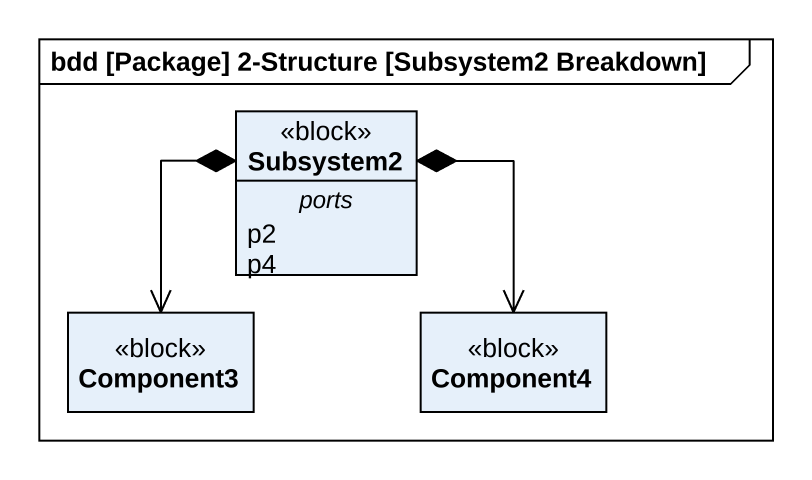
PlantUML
@startuml
mainframe bdd [Package] 2-Structure [Subsystem2 Breakdown]
hide circle
hide empty members
class Subsystem2 <<block>> {
  -- ports --
  p2
  p4
}
class Component3 <<block>>
class Component4 <<block>>
Subsystem2 *--> Component3
Subsystem2 *--> Component4
@enduml
